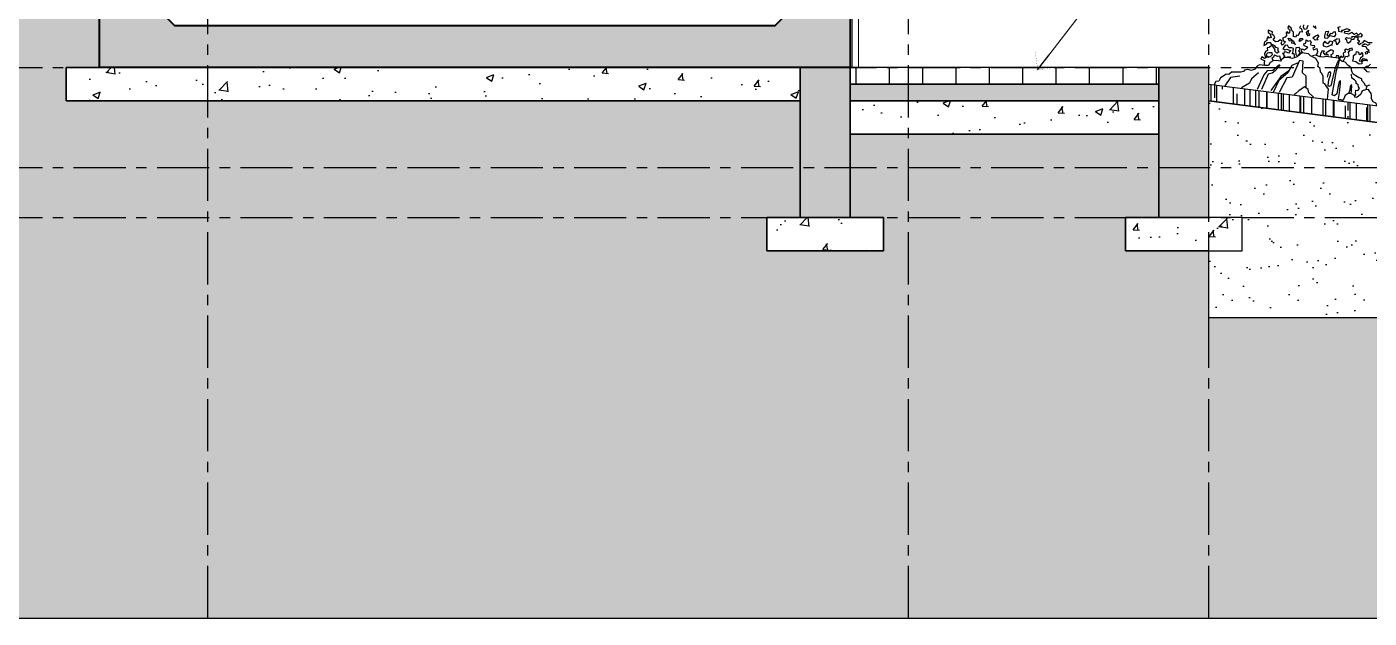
# Model space of a CAD drawing. Header units: inches. Extents: x 50027 to 54188, y -4291 to 1318.
# Drawn here: x 51907.9 to 52068.8, y -186.8 to -115.9 of the extents above; entities that cross this region are included whole.
import ezdxf

# ---------------------------------------------------------------- set-up
doc = ezdxf.new("R2010")
doc.units = ezdxf.units.IN
doc.linetypes.add('CENTER', pattern=[2, 1.25, -0.25, 0.25, -0.25])
for name, color, linetype, lineweight in [('05--TEXT-3', 3, 'Continuous', 35), ('E--CONCRETE-4', 6, 'Continuous', 40), ('E--CONCRETE-SHADE', 253, 'Continuous', 25), ('M--TILING-3', 2, 'Continuous', 18)]:
    doc.layers.add(name, color=color, linetype=linetype, lineweight=lineweight)
doc.layers.add('3', color=7, linetype='Continuous', true_color=0x61993b)
doc.layers.add('4', color=7, linetype='Continuous', true_color=0x637d96)
for name, color, linetype in [('A-TYP-ST-Hatch', 8, 'Continuous'), ('BH', 3, 'Continuous'), ('HATCH', 251, 'Continuous'), ('KERB STONE', 6, 'Continuous'), ('PAVMENT HATCH', 9, 'Continuous'), ('ROAD CL', 251, 'CENTER'), ('SECTION', 8, 'Continuous')]:
    doc.layers.add(name, color=color, linetype=linetype)
doc.styles.add('TIME NEW', font='times.ttf')
doc.dimstyles.new('3-8 LEADER', dxfattribs={"dimscale": 0.4, "dimtxt": 8, "dimasz": 4, "dimexe": 6, "dimexo": 6, "dimgap": 0, "dimtad": 0, "dimdec": 0, "dimzin": 12, "dimdsep": 46, "dimlunit": 4, "dimtxsty": 'TIME NEW', "dimblk": 'DIM AERO', "dimcen": 0, "dimdle": 20, "dimclrd": 1, "dimclre": 9, "dimclrt": 2, "dimadec": 0, "dimazin": 0, "dimtfac": 1, "dimtdec": 0, "dimtofl": 0, "dimtmove": 1, "dimatfit": 3, "dimldrblk": 'DIM AERO', "dimfxl": 1, "dimtvp": 0.75, "dimtolj": 1, "dimtzin": 12, "dimlwd": 18, "dimlwe": 18, "dimarcsym": 1})
pattern_1 = [(50, (0, 196.55), (9.1092334, -0.7969543), [0.9525, -10.4775]), (355, (0, 196.55), (-1.762171, 9.5528423), [0.762, -8.3820292]), (100.451445, (0.759, 196.4835), (7.3470624, 8.7558876), [0.8095004, -8.9045122]), (46.1842, (0, 199.09), (13.553952, -2.1021164), [1.42875, -15.71625]), (96.635558, (1.13, 198.915), (11.8702067, 12.3713062), [1.214251, -13.3567804]), (351.18415, (0, 199.09), (11.8702067, 12.3713062), [1.1429984, -12.5729866]), (21, (1.27, 198.455), (7.5807196, -5.1132599), [0.9525, -10.4775]), (326, (1.27, 198.455), (3.0901014, 9.2093983), [0.762, -8.382]), (71.451445, (1.902, 198.029), (10.670821, 4.0961384), [0.8095004, -8.9044969]), (37.5, (0, 196.55), (0.15443016, 4.22775194), [0, -8.2804, 0, -8.509, 0, -8.41375]), (7.5, (0, 196.55), (3.34098313, 5.00902874), [0, -4.8514, 0, -8.0899, 0, -3.20675]), (327.5, (-2.832, 196.55), (6.77952976, -0.2864372), [0, -3.175, 0, -9.906, 0, -13.1445]), (317.5, (-4.102, 196.55), (7.4064591, 1.27132455), [0, -4.1275, 0, -6.5786, 0, -9.3345])]

# ---------------------------------------------------------------- blocks, each defined once
blk = doc.blocks.new('DIM AERO')
at = {"color": 2}
blk.add_line((0, 0), (-1.41, 0), dxfattribs=at)
at = {"color": 2, "const_width": 0.01}
blk.add_lwpolyline([(-1, -1), (0, 0), (-1, 1)], dxfattribs=at)
blk = doc.blocks.new('A$C054A269F')
at = {"layer": '3'}
for points in [[(640.5, 51.1), (635.4, 53.3)], [(638.8, 72.4), (642.2, 72.4), (643.9, 74.1), (646.7, 75.3), (647.3, 78.1), (644.4, 80.9), (641.1, 81.4), (638.8, 84.8)], [(642.2, 102.8), (645.6, 101.7), (645.6, 99.4), (647.8, 98.9), (648.4, 101.7), (646.1, 103.4), (643.3, 105.6), (646.7, 106.8), (648.4, 110.1), (651.8, 110.1), (654, 109.6), (654.6, 112.4), (650.1, 114.6), (646.1, 112.9), (643.3, 115.2)], [(640.5, 117.4), (645.6, 116.3), (649.5, 118), (652.9, 119.1), (655.1, 115.2), (657.4, 114.1), (659.1, 111.8), (661.9, 115.2), (659.1, 116.9), (663, 119.1), (661.9, 121.4), (666.4, 123.1), (668.6, 120.2), (668.6, 118.6), (673.1, 117.4), (673.1, 114.6), (675.4, 112.9), (676, 111.8), (678.2, 113.5), (679.3, 116.3), (681.6, 118), (679.9, 120.2), (677.1, 119.7), (671.5, 120.8), (672, 123.6), (668.1, 123.6), (664.7, 125.3), (662.4, 124.2), (657.4, 124.2), (656.3, 127), (659.6, 129.8), (662.4, 126.4), (665.8, 128.7), (669.2, 126.4), (673.1, 128.7), (677.6, 125.9), (683.8, 126.4), (683.8, 129.8), (679.3, 129.8), (676, 132.6), (681.6, 133.7), (687.2, 130.4), (688.9, 129.8), (688.3, 127.6), (692.8, 128.1), (693.4, 132.1), (695.1, 134.3), (691.1, 136)], [(730, 132.1), (728.3, 128.1), (732.8, 130.9)], [(740.7, 130.9), (742.4, 125.3), (745.2, 124.2), (746.9, 127.6), (746.9, 131.5)], [(751.9, 129.2), (753.1, 125.9), (750.2, 125.3), (749.1, 123.1), (748, 119.7), (751.9, 119.7), (753.1, 116.3), (754.2, 114.1), (756.4, 114.1), (757, 111.2), (760.4, 111.8), (760.9, 115.2), (761.5, 118), (764.3, 120.2), (765.4, 123.6), (769.9, 127), (770.5, 123.1), (767.1, 120.8), (767.1, 116.3), (768.8, 115.2), (770.5, 117.4), (772.2, 115.7), (771.1, 111.8), (772.8, 109), (776.7, 106.8), (775, 103.4), (771.6, 102.3), (775.6, 96.6), (777.8, 99.4), (776.7, 102.3), (780.1, 103.9), (782.9, 101.1), (786.8, 100), (790.8, 102.8), (788.5, 106.8), (790.2, 109.6), (793, 110.7), (793, 114.6), (799.8, 116.3), (799.8, 112.9), (797, 111.8), (794.1, 105.6), (797, 104.5), (798.6, 106.8), (800.3, 102.8), (800.3, 100.6), (803.1, 97.8), (803.7, 92.1), (799.8, 94.9), (798.6, 97.8), (794.7, 98.3), (793, 95.5), (788.5, 95.5), (787.9, 94.4), (785.7, 92.1), (781.8, 91.6), (781.2, 87.1), (779.5, 85.4), (782.3, 83.1), (785.7, 85.9), (785.7, 88.2), (788.5, 91.6), (791.3, 94.4), (793.6, 92.1), (795.3, 90.4), (798.1, 89.3), (797, 85.4), (799.8, 83.7), (800.9, 79.8), (799.2, 75.3), (797, 75.3), (800.3, 73), (804.3, 74.7), (805.4, 71.3), (799.8, 69.6), (799.8, 66.3), (799.2, 62.9)], [(698.5, 119.1), (696.8, 122.5), (697.9, 127), (700.7, 125.9), (703, 123.1), (705.2, 123.1), (708, 119.1), (709.7, 120.8), (708, 125.9), (713.1, 124.7), (713.7, 118.6), (713.1, 115.7), (708.6, 115.7), (705.2, 120.2), (699, 119.7)], [(739, 124.2), (739.5, 119.1), (736.2, 119.1), (737.9, 115.2), (740.7, 118), (741.8, 120.8), (739.5, 123.6)], [(679.9, 84.3), (678.8, 88.8), (678.2, 92.1), (674.8, 91.6), (672.6, 94.4), (674.3, 97.8), (672, 101.7), (668.6, 102.8), (669.2, 105.1), (673.7, 103.9), (674.8, 101.7), (678.2, 102.8), (680.5, 100.6), (678.8, 98.3), (682.1, 96.1), (681, 92.1), (682.1, 89.3), (685, 91), (685.5, 87.6), (688.9, 91), (692.3, 90.4), (692.3, 87.6)], [(691.7, 117.4), (690, 112.9), (693.4, 107.3), (695.1, 112.4), (699, 112.9), (694.5, 116.3), (692.8, 117.4)], [(700.7, 105.6), (700.2, 111.2), (704.7, 111.8), (707.5, 107.3), (710.3, 109), (712, 110.7), (714.2, 106.8), (713.7, 103.4), (708, 102.3), (704.7, 104.5), (700.7, 106.8)], [(742.4, 88.2), (745.7, 91), (745.7, 94.4), (741.2, 93.8), (736.7, 98.3), (742.4, 99.4), (743.5, 102.8), (740.7, 103.9), (740.7, 109), (737.3, 107.3), (735, 109), (732.8, 106.2), (733.9, 102.8), (730, 101.7), (727.7, 102.3), (726.6, 99.4), (728.9, 97.2), (727.7, 95.5), (722.7, 97.8), (721, 93.3), (722.7, 87.1)], [(724.4, 119.1), (722.1, 117.4), (724.9, 112.9), (722.7, 111.2), (727.2, 110.1), (731.1, 113.5), (727.2, 116.9), (723.2, 119.1)], [(745.7, 110.1), (750.2, 110.1), (751.4, 106.8), (750.2, 105.6), (745.2, 110.1)], [(756.4, 101.1), (761.5, 101.1), (761.5, 105.6), (765.4, 103.9), (768.2, 107.9), (764.9, 107.9), (759.8, 104.5), (756.4, 99.4)], [(643.3, 88.8), (646.1, 89.3), (649.5, 88.8), (652.3, 86.5), (651.8, 83.7), (655.7, 82.6), (661.3, 85.4), (665.8, 85.9), (665.3, 90.4), (665.8, 94.4), (662.4, 97.8), (662.4, 101.1), (659.1, 100.6), (657.9, 97.2), (655.1, 97.8), (653.4, 100.6), (651.8, 95.5), (655.1, 91.6), (656.3, 87.6), (653.4, 87.6), (650.6, 91.6), (645.6, 91.6), (644.4, 89.3)], [(674, 24.5), (676.1, 24.9), (679.1, 24.9), (680.3, 26.2), (679.9, 35.5), (680.3, 50.3), (680.8, 53.7), (682.9, 52.4), (683.3, 45.2), (683.7, 33.4), (687.1, 29.6), (690.5, 30.8), (689.6, 53.7), (688.8, 68.4), (687.5, 76.1), (686.3, 84.1), (687.5, 84.9), (688.8, 81.1), (691.8, 70.1), (693, 57.5), (694.3, 44.3), (697.3, 43.1), (698.5, 44.3), (698.9, 52.8), (697.3, 60.4), (696.8, 63.8), (698.5, 65.5), (701.1, 63), (701.9, 56.6)], [(697.9, 87.1), (700.2, 91), (697.3, 93.8), (697.3, 97.8), (700.7, 98.9), (705.8, 94.9), (708.6, 92.7), (704.1, 90.4), (709.2, 89.9), (712, 93.3), (710.8, 95.5), (714.2, 95.5), (716.5, 90.4), (716.5, 87.1)], [(750.2, 82), (753.1, 84.3), (754.2, 90.4), (754.2, 95.5), (750.8, 96.6), (748, 93.8), (750.2, 91), (747.4, 88.2), (749.7, 84.3)], [(754.2, 80.3), (755.9, 85.4), (758.7, 85.4), (758.1, 89.9), (758.1, 93.3), (760.9, 94.4), (765.4, 93.8), (767.7, 97.2), (771.6, 96.6), (774.4, 91.6), (771.1, 89.9), (768.2, 91), (765.4, 90.4), (762.1, 89.9), (764.9, 85.4), (768.2, 86.5), (771.6, 86.5), (771.6, 84.3), (773.9, 83.7), (770.5, 80.9), (771.6, 78.1), (765.4, 79.8), (760.4, 80.3)], [(788.5, 79.8), (789.6, 82.6), (794.7, 82), (797, 81.4), (798.1, 78.1), (794.1, 75.8), (790.8, 77.5), (789.1, 79.8)], [(656.6, 32.9), (654.9, 35.9), (655.8, 38.4), (655.8, 42.7), (652.8, 42.2), (650.7, 45.6), (652.4, 48.2), (653.3, 51.1), (656.6, 52.8), (657.1, 55.8), (660, 57.9), (664.3, 60), (665.5, 65.9)], [(731.4, 36.6), (733.5, 54), (739.8, 58.2), (741.2, 76.4), (746.8, 76.4), (754.5, 49.8), (762.8, 47.8), (771.2, 24)], [(748.2, 72.9), (757.3, 67.3), (762.2, 55.4), (774, 42.2), (780.3, 23.3)], [(775, 74.1), (777.3, 79.2), (780.6, 78.6), (784.6, 79.2), (785.7, 80.3), (786.8, 76.4), (789.1, 74.1), (787.4, 71.9)], [(775.4, 65.9), (781.7, 56.1), (785.9, 51.9), (791.5, 49.8), (798.5, 25.4)], [(776.1, 65.9), (785.2, 56.1), (793.6, 54.7), (797.8, 47.8), (805.5, 24.7)], [(662.1, 36.3), (662.6, 42.2), (662.6, 47.3), (663.4, 50.3), (665.1, 46.9), (665.1, 41.4), (666.4, 35.9)], [(760.8, 58.9), (771.9, 48.5), (784.5, 25.4)], [(806.2, 49.8), (815.9, 39.4), (818, 32.4), (829.2, 24)], [(834.1, 41.5), (848.1, 37.3), (855, 24)]]:
    blk.add_lwpolyline(points, dxfattribs=at)
blk.add_point((651.8, 113.9), dxfattribs=at)
at = {"layer": '4'}
for points in [[(640, 45.9), (640, 50.6), (641.9, 51.1), (643.8, 54.4), (648.5, 58.2), (649, 61), (653.2, 62), (658.4, 64.3), (663.7, 66.7), (665.6, 70.5), (667, 75.2), (672.2, 78.1), (677.4, 82.8), (682.1, 83.3), (685, 84.7), (687.8, 87.5), (692.1, 87.5), (696.8, 87.5), (707.3, 87.5), (711.1, 86.1), (716.3, 86.1), (723.4, 87.5), (728.1, 86.1)], [(696.9, 23.6), (697.3, 38.8), (700.6, 42.1), (703.9, 45.9), (706.8, 46.8), (707.7, 56.8), (710.6, 61), (712.9, 62.9), (713.9, 68.6), (717.7, 71), (717.7, 76.2), (722.4, 82.8), (731, 85.7), (734.3, 88.5), (744.7, 88.5), (750.9, 81.4), (755.6, 79.5), (758.4, 78.1), (764.6, 79), (769.8, 78.1), (774.1, 74.8), (775.5, 71.9), (781.7, 71.9), (786.4, 71), (790.7, 68.1), (792.6, 62.9), (798.2, 62.4), (806.3, 62.4), (809.6, 59.6), (812.5, 54.9), (817.2, 52), (823.4, 53), (828.1, 51.1), (829.5, 49.2), (833.3, 47.8), (837.6, 46.8), (842.3, 46.3), (847.5, 45.9), (850.8, 41.6), (855.1, 41.6), (858.4, 38.8), (862.7, 35), (865.1, 29.8), (869.3, 28.8), (870.8, 25), (870.8, 23.6)], [(620.4, 23.6), (622.9, 26.5), (627.2, 28.3), (630.5, 32.6), (631, 37.3), (631.9, 40.2), (635.2, 43.5), (636.6, 45.9), (641.4, 44.9), (646.1, 42.6), (647.5, 37.3), (651.3, 33.1), (653.2, 31.7), (656.1, 31.7), (657, 34), (661.8, 35.9), (667, 35.9), (670.8, 32.6), (672.2, 26.9), (674.2, 23.6)], [(718.5, 23.6), (721, 25.5), (726.2, 29.3), (728.1, 34.5), (734.3, 37.8), (741.9, 30.7), (746.1, 26), (748, 23.6)]]:
    blk.add_lwpolyline(points, dxfattribs=at)

msp = doc.modelspace()

# ---------------------------------------------------------------- hatches: boundary and pattern name
at = {"layer": 'A-TYP-ST-Hatch'}
h = msp.add_hatch(dxfattribs=at)
h.set_pattern_fill('EARTH', color=256, scale=2, angle=45)
h.set_pattern_definition([(45, (-2543.174, 4794.445), (0, 17.9605122), [12.7, -12.7]), (45, (-2546.542, 4797.813), (0, 17.9605122), [12.7, -12.7]), (45, (-2549.91, 4801.18), (0, 17.9605122), [12.7, -12.7]), (135, (-2549.91, 4803.425), (-17.9605122, 0), [12.7, -12.7]), (135, (-2546.542, 4806.793), (-17.9605122, 0), [12.7, -12.7]), (135, (-2543.174, 4810.16), (-17.9605122, 0), [12.7, -12.7])])
h.paths.add_polyline_path([(52193.55147, -153.77439), (52199.55147, -153.77439), (52199.55147, -146.77439), (52133.55147, -146.77439), (52133.55147, -150.77439), (52137.55147, -150.77439), (52137.55147, -154.77439), (52123.55147, -154.77439), (52123.55147, -150.77391), (52049.54815, -150.77439), (52049.5491, -142.77439), (52039.55147, -142.77439), (52039.55147, -138.77439), (52043.55147, -138.77439), (52043.55147, -128.77439), (52006.55147, -128.77439), (52006.55147, -138.77439), (52010.55147, -138.77439), (52010.55147, -142.77439), (51996.55147, -142.77439), (51996.55147, -138.77439), (52000.55147, -138.77439), (52000.55147, -124.77439), (51912.55147, -124.77439), (51912.55147, -120.77439), (51916.55147, -120.77439), (51916.55147, -55.77439), (51850.55147, -55.77439), (51850.55147, -72.77439), (51854.55147, -72.77439), (51854.55147, -76.77439), (51840.55147, -76.77439), (51840.55147, -72.77439), (51844.55147, -72.77439), (51844.55147, -23.77439), (51774.55147, -23.77439), (51774.55147, -72.77439), (51778.55147, -72.77439), (51778.55147, -76.77439), (51764.55147, -76.77439), (51764.55147, -72.77439), (51768.55147, -72.77439), (51768.55147, -55.77439), (51702.55147, -55.77439), (51702.55147, -120.77439), (51706.55147, -120.77439), (51706.55147, -124.77439), (51618.55147, -124.77439), (51618.55147, -138.77439), (51622.55147, -138.77439), (51622.55147, -142.77439), (51608.55147, -142.77439), (51608.55147, -138.77439), (51612.55147, -138.77439), (51612.55147, -128.77439), (51575.55147, -128.77439), (51575.55147, -138.77439), (51579.55147, -138.77439), (51579.55147, -142.77439), (51569.55383, -142.77439), (51569.55478, -150.77439), (51495.55147, -150.77391), (51495.55147, -154.77439), (51481.55147, -154.77439), (51481.55147, -150.77439), (51485.55147, -150.77439), (51485.55147, -146.77439), (51419.55147, -146.77439), (51419.55147, -153.77439), (51425.55147, -153.77439), (51425.55147, -162.77439), (51413.55147, -162.77439), (51173.46549, -162.77439), (51173.46549, -186.77439), (52445.63744, -186.77439), (52445.63744, -162.77439), (52205.55148, -162.77439), (52193.55147, -162.77439)])
at = {"layer": 'A-TYP-ST-Hatch', "linetype": 'Continuous', "ltscale": 1.5}
h = msp.add_hatch(dxfattribs=at)
h.set_pattern_fill('AR-SAND', color=251, scale=0.01, style=0)
h.set_pattern_definition([(37.5, (0, 196.54987), (-0.016000313, 0.4894132373), [0, -0.38608, 0, -0.4318, 0, -0.41275]), (7.5, (0, 196.5499), (0.449523283, 0.7168251006), [0, -0.20828, 0, -0.34798, 0, -0.13335]), (327.5, (-0.3124, 196.54987), (0.7909923702, 0.0014371847), [0, -0.127, 0, -0.4572, 0, -0.5969]), (317.5, (-0.3124, 196.5499), (0.7635564525, 0.222929323), [0, -0.0635, 0, -0.29972, 0, -0.3429])])
h.paths.add_polyline_path([(52006.55248, -122.77439), (52006.55248, -124.77439), (52043.55147, -124.77439), (52043.55147, -122.77439)])
at = {"layer": 'A-TYP-ST-Hatch', "true_color": 0x005c55}
h = msp.add_hatch(dxfattribs=at)
h.set_pattern_fill('AR-RROOF', color=138, scale=2, angle=90, style=0)
h.set_pattern_definition([(90, (50234.49, 3083.2162), (-2, 4.4), [30, -4, 10, -2]), (90, (50233.49, 3085.8762), (-2.66, -2), [6, -0.66, 12, -1.5]), (90, (50232.7901, 3084.2162), (-1.34, 10.4), [16, -2.8, 8, -2])])
h.paths.add_polyline_path([(52127.55137, -132.77439), (52127.55147, -134.79792), (52049.55147, -124.79792), (52049.55147, -122.77439)])
at = {"layer": 'A-TYP-ST-Hatch', "linetype": 'Continuous', "ltscale": 1.5}
h = msp.add_hatch(dxfattribs=at)
h.set_pattern_fill('AR-SAND', color=251, scale=0.1, style=0)
h.set_pattern_definition([(37.5, (0, 196.55), (-0.16000313, 4.89413237), [0, -3.8608, 0, -4.318, 0, -4.1275]), (7.5, (0, 196.55), (4.4952328, 7.168251), [0, -2.0828, 0, -3.4798, 0, -1.3335]), (327.5, (-3.124, 196.55), (7.9099237, 0.01437185), [0, -1.27, 0, -4.572, 0, -5.969]), (317.5, (-3.124, 196.55), (7.6355645, 2.2292932), [0, -0.635, 0, -2.9972, 0, -3.429])])
h.paths.add_polyline_path([(52127.55147, -134.79792), (52127.55147, -150.77439), (52049.54815, -150.77439), (52049.5491, -142.77439), (52053.55147, -142.77439), (52053.55147, -138.77439), (52049.55147, -138.77439), (52049.55147, -124.79792)])
at = {"layer": 'E--CONCRETE-SHADE'}
h = msp.add_hatch(color=240, dxfattribs=at)
h.dxf.hatch_style = 1
h.paths.add_polyline_path([(51916.55147, -120.77439), (51916.55147, -51.77439), (51928.55147, -51.77439), (51928.55147, -68.77439), (51922.55147, -68.77439), (51922.55147, -112.77439), (51925.55147, -115.77439), (51997.55147, -115.77439), (52000.55147, -112.77439), (52000.55147, -87.77439), (52012.55147, -87.77439), (52012.55147, -104.77439), (52006.55147, -104.77439), (52006.55147, -120.77439)])
at = {"layer": 'HATCH', "ltscale": 15}
h = msp.add_hatch(color=240, dxfattribs=at)
h.dxf.hatch_style = 1
h.paths.add_polyline_path([(52000.55147, -138.77439), (52006.55147, -138.77439), (52006.55147, -120.77186), (52000.55147, -120.77439)])
h = msp.add_hatch(color=240, dxfattribs=at)
h.dxf.hatch_style = 1
h.paths.add_polyline_path([(52043.55147, -138.77439), (52049.55147, -138.77439), (52049.55147, -120.77439), (52043.55147, -120.77439)])
at = {"layer": 'PAVMENT HATCH'}
h = msp.add_hatch(dxfattribs=at)
h.set_pattern_fill('AR-CONC', color=251, scale=0.05, style=0)
h.set_pattern_definition(pattern_1)
h.paths.add_polyline_path([(51912.55147, -120.77439), (51912.55147, -124.77439), (52000.55147, -124.77439), (52000.55147, -120.77439)])
h = msp.add_hatch(dxfattribs=at)
h.set_pattern_fill('_USER', color=2, scale=4, angle=90, style=0, pattern_type=0)
h.set_pattern_definition([(90, (-245076.7488, -69479.0802), (-4, 2e-16), [])])
h.paths.add_polyline_path([(52006.55147, -120.77439), (52006.55147, -122.77439), (52043.55147, -122.77439), (52043.55147, -120.77439)])
h = msp.add_hatch(dxfattribs=at)
h.set_pattern_fill('AR-CONC', color=251, scale=0.05, style=0)
h.set_pattern_definition(pattern_1)
h.paths.add_polyline_path([(52006.55147, -124.77439), (52006.55147, -128.77439), (52043.55147, -128.77439), (52043.55147, -124.77439)])
h = msp.add_hatch(dxfattribs=at)
h.set_pattern_fill('AR-CONC', color=251, scale=0.05, style=0)
h.set_pattern_definition([(50, (-10, 178.55), (9.1092334, -0.7969543), [0.9525, -10.4775]), (355, (-10, 178.55), (-1.762171, 9.5528423), [0.762, -8.3820292]), (100.451445, (-9.241, 178.4835), (7.3470624, 8.7558876), [0.8095004, -8.9045122]), (46.1842, (-10, 181.09), (13.553952, -2.1021164), [1.42875, -15.71625]), (96.635558, (-8.87, 180.915), (11.8702067, 12.3713062), [1.214251, -13.3567804]), (351.18415, (-10, 181.09), (11.8702067, 12.3713062), [1.1429984, -12.5729866]), (21, (-8.73, 180.455), (7.5807196, -5.1132599), [0.9525, -10.4775]), (326, (-8.73, 180.455), (3.0901014, 9.2093983), [0.762, -8.382]), (71.451445, (-8.098, 180.029), (10.670821, 4.0961384), [0.8095004, -8.9044969]), (37.5, (-10, 178.55), (0.15443016, 4.22775194), [0, -8.2804, 0, -8.509, 0, -8.41375]), (7.5, (-10, 178.55), (3.34098313, 5.00902874), [0, -4.8514, 0, -8.0899, 0, -3.20675]), (327.5, (-12.832, 178.55), (6.77952976, -0.2864372), [0, -3.175, 0, -9.906, 0, -13.1445]), (317.5, (-14.102, 178.55), (7.4064591, 1.27132455), [0, -4.1275, 0, -6.5786, 0, -9.3345])])
h.paths.add_polyline_path([(51996.55147, -138.77439), (51996.55147, -142.77439), (52010.55147, -142.77439), (52010.55147, -138.77439)])
h = msp.add_hatch(dxfattribs=at)
h.set_pattern_fill('AR-CONC', color=251, scale=0.05, style=0)
h.set_pattern_definition([(50, (-53, 178.55), (9.1092334, -0.7969543), [0.9525, -10.4775]), (355, (-53, 178.55), (-1.762171, 9.5528423), [0.762, -8.3820292]), (100.451445, (-52.241, 178.4835), (7.3470624, 8.7558876), [0.8095004, -8.9045122]), (46.1842, (-53, 181.09), (13.553952, -2.1021164), [1.42875, -15.71625]), (96.635558, (-51.87, 180.915), (11.8702067, 12.3713062), [1.214251, -13.3567804]), (351.18415, (-53, 181.09), (11.8702067, 12.3713062), [1.1429984, -12.5729866]), (21, (-51.73, 180.455), (7.5807196, -5.1132599), [0.9525, -10.4775]), (326, (-51.73, 180.455), (3.0901014, 9.2093983), [0.762, -8.382]), (71.451445, (-51.098, 180.029), (10.670821, 4.0961384), [0.8095004, -8.9044969]), (37.5, (-53, 178.55), (0.15443016, 4.22775194), [0, -8.2804, 0, -8.509, 0, -8.41375]), (7.5, (-53, 178.55), (3.34098313, 5.00902874), [0, -4.8514, 0, -8.0899, 0, -3.20675]), (327.5, (-55.832, 178.55), (6.77952976, -0.2864372), [0, -3.175, 0, -9.906, 0, -13.1445]), (317.5, (-57.102, 178.55), (7.4064591, 1.27132455), [0, -4.1275, 0, -6.5786, 0, -9.3345])])
h.paths.add_polyline_path([(52039.55147, -138.77439), (52039.55147, -142.77439), (52053.55147, -142.77439), (52053.55147, -138.77439)])

# ---------------------------------------------------------------- linework, layer by layer
at = {"layer": 'Defpoints'}
for points in [[(52123.55147, -150.77391), (52049.54815, -150.77439), (52049.5491, -142.77439), (52039.55147, -142.77439), (52039.55147, -138.77439), (52043.55147, -138.77439), (52043.55147, -128.77439), (52006.55147, -128.77439), (52006.55147, -138.77439), (52010.55147, -138.77439), (52010.55147, -142.77439), (51996.55147, -142.77439), (51996.55147, -138.77439), (52000.55147, -138.77439), (52000.55147, -124.77439), (51912.55147, -124.77439), (51912.55147, -120.77439), (51916.55147, -120.77439), (51916.55147, -55.77439), (51850.55147, -55.77439)], [(51173.46549, -186.77439), (52445.63744, -186.77439)]]:
    msp.add_lwpolyline(points, dxfattribs=at)
msp.add_lwpolyline([(52127.55137, -132.77439), (52127.55147, -134.79792), (52049.55147, -124.79792), (52049.55147, -122.77439)], close=True, dxfattribs=at)
at = {"layer": 'E--CONCRETE-4'}
msp.add_lwpolyline([(51916.55147, -120.77439), (51916.55147, -51.77439), (51928.55147, -51.77439), (51928.55147, -68.77439), (51922.55147, -68.77439), (51922.55147, -112.77439), (51925.55147, -115.77439), (51997.55147, -115.77439), (52000.55147, -112.77439), (52000.55147, -87.77439), (52012.55147, -87.77439), (52012.55147, -104.77439), (52006.55147, -104.77439), (52006.55147, -120.77439)], close=True, dxfattribs=at)
at = {"layer": 'KERB STONE', "ltscale": 15}
for points in [[(52000.55147, -138.77439), (52006.55147, -138.77439), (52006.55147, -120.77186), (52000.55147, -120.77439)], [(52043.55147, -138.77439), (52049.55147, -138.77439), (52049.55147, -120.77439), (52043.55147, -120.77439)]]:
    msp.add_lwpolyline(points, close=True, dxfattribs=at)
at = {"layer": 'M--TILING-3'}
msp.add_lwpolyline([(52006.80147, -104.77439), (52007.55147, -104.77439), (52007.55147, -120.77439), (52006.80147, -120.77439)], close=True, dxfattribs=at)
at = {"layer": 'ROAD CL', "ltscale": 5}
for p, q in [((51929.55147, -186.77439), (51929.55147, 443.1787)), ((52013.55147, -186.77439), (52013.55147, 443.1787)), ((52049.55147, -186.77439), (52049.55147, 443.1787)), ((51173.46549, -120.77439), (52445.63744, -120.77439)), ((51173.46549, -132.77439), (52445.63744, -132.77439)), ((51173.46549, -138.77439), (52445.63744, -138.77439))]:
    msp.add_line(p, q, dxfattribs=at)
at = {"layer": 'SECTION', "color": 4}
for points in [[(51912.55147, -120.77439), (51912.55147, -124.77439), (52000.55147, -124.77439), (52000.55147, -120.77439)], [(52006.55147, -120.77439), (52006.55147, -122.77439), (52043.55147, -122.77439), (52043.55147, -120.77439)], [(52006.55248, -122.77439), (52006.55248, -124.77439), (52043.55147, -124.77439), (52043.55147, -122.77439)], [(52006.55147, -124.77439), (52006.55147, -128.77439), (52043.55147, -128.77439), (52043.55147, -124.77439)], [(51996.55147, -138.77439), (51996.55147, -142.77439), (52010.55147, -142.77439), (52010.55147, -138.77439)], [(52039.55147, -138.77439), (52039.55147, -142.77439), (52053.55147, -142.77439), (52053.55147, -138.77439)]]:
    msp.add_lwpolyline(points, close=True, dxfattribs=at)
at = {"layer": 'SECTION'}
msp.add_lwpolyline([(52127.55147, -134.79792), (52127.55147, -150.77439), (52049.54815, -150.77439), (52049.5491, -142.77439), (52053.55147, -142.77439), (52053.55147, -138.77439), (52049.55147, -138.77439), (52049.55147, -124.79792)], close=True, dxfattribs=at)

# ---------------------------------------------------------------- block references
at = {"layer": 'BH', "xscale": -0.07859999999999999, "yscale": 0.07859999999999999, "zscale": 0.07859999999999999, "rotation": 352.7504839473626}
msp.add_blockref('A$C054A269F', (52117.87975, -133.32211), dxfattribs=at)

# ---------------------------------------------------------------- leaders
at = {"layer": '05--TEXT-3'}
msp.add_leader([(52029.02358, -121.06066), (52051.65281, -91.62926), (52105.83157, -91.62926)], dimstyle='3-8 LEADER', override={"dimgap": 0, "dimtad": 0}, dxfattribs=at)

doc.saveas('drawing.dxf')
